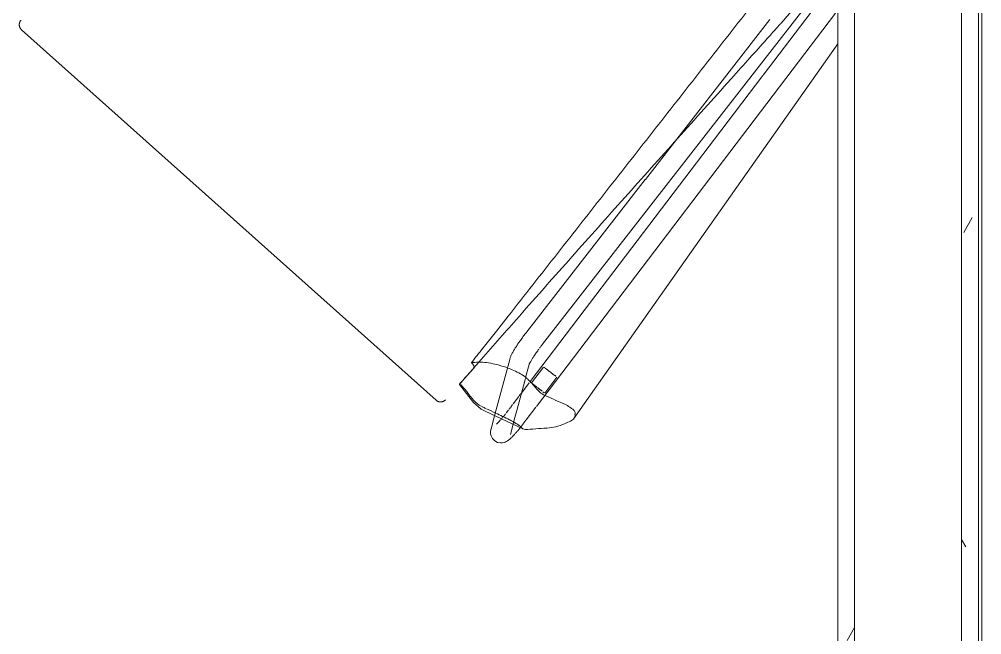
# Model space of a CAD drawing. Header units: inches. Extents: x -610 to 219, y 1022 to 1725.
# Drawn here: x -224.71 to -188.78, y 1358.09 to 1381.05 of the extents above; entities that cross this region are included whole.
import ezdxf

# ---------------------------------------------------------------- set-up
doc = ezdxf.new("R2010")
doc.units = ezdxf.units.IN
doc.header["$MEASUREMENT"] = 0
for name, color, linetype, lineweight in [('A-WALL', 113, 'Continuous', 18), ('A-WALL-PATT', 111, 'Continuous', 18), ('I-FURN', 30, 'Continuous', 9), ('I-WALL', 2, 'Continuous', 18)]:
    doc.layers.add(name, color=color, linetype=linetype, lineweight=lineweight)
pattern_1 = [(0, (0, 0), (15.36, 3.84), [0.634, -10.886, 0.634, -10.886, -61.44]), (0, (0, 0), (15.36, 3.84), [-23.04, 0.634, -22.406, 0.634, -10.886, -26.88]), (0, (0, 0), (15.36, 3.84), [-57.6, 0.634, -7.046, 0.634, -18.566]), (120, (5.76, 1.92), (-11.005538, 11.38215), [0.634, -10.886, 0.634, -10.886, -61.44]), (120, (5.76, 1.92), (-11.005538, 11.38215), [-23.04, 0.634, -22.406, 0.634, -10.886, -26.88]), (120, (5.76, 1.92), (-11.005538, 11.38215), [-57.6, 0.634, -7.046, 0.634, -18.566]), (240, (7.68, 9.6), (-4.354462, -15.22215), [0.634, -10.886, 0.634, -10.886, -61.44]), (240, (7.68, 9.6), (-4.354462, -15.22215), [-23.04, 0.634, -22.406, 0.634, -10.886, -26.88]), (240, (7.68, 9.6), (-4.354462, -15.22215), [-57.6, 0.634, -7.046, 0.634, -18.566])]

# ---------------------------------------------------------------- blocks, each defined once
blk = doc.blocks.new('HighTower_SelectRecliner - HighTower_SelectRecliner-4596768-FIRST FLOOR POWER _ SIGNAL')
at = {"layer": 'I-FURN'}
for p, q in [((10.375, 15.905), (-10.375, 15.905)), ((-12.384, 14.88), (-12.619, 15.346)), ((-12.01, 14.997), (-13.495, 14.541)), ((-13.288, 15.007), (-13.112, 14.658)), ((-12.643, 15.069), (-12.644, 15.068)), ((-12.644, 15.068), (-12.644, 15.064)), ((-12.366, 14.844), (-12.384, 14.88)), ((-12.109, 14.335), (-12.362, 14.837)), ((-10.625, 14.886), (-11.471, 15.032)), ((-10.625, 14.745), (-10.625, 14.082)), ((-13.395, 14.555), (-13.393, 14.524)), ((-13.385, 14.42), (-13.37, 14.228)), ((-13.105, 14.645), (-13.044, 14.523)), ((-13.037, 14.51), (-12.833, 14.105)), ((-12.629, 14.372), (-12.638, 14.479)), ((-13.369, 14.213), (-13.323, 13.622)), ((-12.826, 14.091), (-12.788, 14.017)), ((-12.786, 14.013), (-12.314, 13.078)), ((-12.62, 14.259), (-12.626, 14.333)), ((-12.61, 14.128), (-12.619, 14.24)), ((-12.581, 13.753), (-12.607, 14.094)), ((-11.981, 14.083), (-12.107, 14.332)), ((-11.404, 12.939), (-11.979, 14.078)), ((-10.625, 14.082), (-10.625, 14.065)), ((-10.625, 14.065), (-10.625, 14.047)), ((-12.573, 13.659), (-12.578, 13.722)), ((-13.319, 13.581), (-11.874, -4.789)), ((-12.568, 13.589), (-12.571, 13.632)), ((-12.53, 13.109), (-12.568, 13.589)), ((-12.698, -3.997), (-14.661, 12.986)), ((-13.165, 12.259), (-13.224, 13.007)), ((-13.224, 13.007), (-13.165, 12.259)), ((-13.131, 13.014), (-13.195, 13.009)), ((-13.172, 13.011), (-13.132, 13.014)), ((-13.1, 13.016), (-13.048, 13.021)), ((-13.047, 13.021), (-13.099, 13.016)), ((-12.953, 13.028), (-13.041, 13.021)), ((-13.029, 13.022), (-12.953, 13.028)), ((-12.876, 13.034), (-12.947, 13.028)), ((-12.945, 13.029), (-12.876, 13.034)), ((-12.761, 13.043), (-12.85, 13.036)), ((-12.85, 13.036), (-12.797, 13.04)), ((-12.676, 13.05), (-12.756, 13.044)), ((-12.755, 13.044), (-12.724, 13.046)), ((-12.716, 13.047), (-12.675, 13.05)), ((-12.631, 13.053), (-12.672, 13.05)), ((-12.652, 13.052), (-12.629, 13.053)), ((-12.598, 13.056), (-12.54, 12.308)), ((-12.54, 12.308), (-12.598, 13.056)), ((-11.603, 1.337), (-12.525, 13.05)), ((-12.298, 13.045), (-12.073, 12.601)), ((-13.073, 12.266), (-13.11, 12.263)), ((-13.11, 12.263), (-13.072, 12.266)), ((-13.065, 12.267), (-12.99, 12.273)), ((-12.991, 12.273), (-13.047, 12.268)), ((-12.98, 12.274), (-12.894, 12.28)), ((-12.894, 12.28), (-12.97, 12.274)), ((-12.885, 12.281), (-12.796, 12.288)), ((-12.807, 12.287), (-12.885, 12.281)), ((-12.788, 12.289), (-12.702, 12.295)), ((-12.734, 12.293), (-12.788, 12.289)), ((-12.694, 12.296), (-12.617, 12.302)), ((-12.665, 12.298), (-12.694, 12.296)), ((-12.616, 12.302), (-12.657, 12.299)), ((-12.596, 12.304), (-12.547, 12.308)), ((-12.546, 12.308), (-12.593, 12.304)), ((-11.945, 11.699), (-10.788, -5.522)), ((-10.714, 4.567), (-11.196, 11.75)), ((-10.206, -2.984), (-10.713, 4.56)), ((-11.4, -1.244), (-11.603, 1.328)), ((-11.037, -5.857), (-11.398, -1.27))]:
    blk.add_line(p, q, dxfattribs=at)
at = {"layer": 'I-FURN', "flags": 128}
for points in [[(-10.625, 15.655), (-10.625, 15.665), (-10.624, 15.675), (-10.623, 15.685), (-10.622, 15.694), (-10.62, 15.704), (-10.618, 15.714), (-10.615, 15.724), (-10.612, 15.733), (-10.609, 15.743), (-10.605, 15.752), (-10.601, 15.761), (-10.597, 15.77), (-10.592, 15.779), (-10.587, 15.787), (-10.581, 15.796), (-10.576, 15.804), (-10.569, 15.812), (-10.563, 15.819), (-10.556, 15.827), (-10.549, 15.834), (-10.542, 15.841), (-10.534, 15.847), (-10.526, 15.854), (-10.518, 15.859), (-10.51, 15.865), (-10.502, 15.87), (-10.493, 15.875), (-10.484, 15.88), (-10.475, 15.884), (-10.466, 15.888), (-10.456, 15.891), (-10.447, 15.894), (-10.437, 15.897), (-10.427, 15.899), (-10.417, 15.901), (-10.408, 15.902), (-10.398, 15.904), (-10.388, 15.904), (-10.378, 15.905), (-10.375, 15.905)], [(10.375, 15.905), (10.385, 15.904), (10.395, 15.904), (10.405, 15.903), (10.415, 15.901), (10.425, 15.9), (10.434, 15.897), (10.444, 15.895), (10.454, 15.892), (10.463, 15.889), (10.472, 15.885), (10.481, 15.881), (10.49, 15.876), (10.499, 15.872), (10.508, 15.866), (10.516, 15.861), (10.524, 15.855), (10.532, 15.849), (10.54, 15.843), (10.547, 15.836), (10.554, 15.829), (10.561, 15.821), (10.568, 15.814), (10.574, 15.806), (10.58, 15.798), (10.585, 15.79), (10.591, 15.781), (10.595, 15.772), (10.6, 15.764), (10.604, 15.754), (10.608, 15.745), (10.611, 15.736), (10.615, 15.726), (10.617, 15.717), (10.619, 15.707), (10.621, 15.697), (10.623, 15.687), (10.624, 15.677), (10.625, 15.667), (10.625, 15.657), (10.625, 15.655)], [(-13.01, 15.578), (-13.131, 15.549), (-13.221, 15.496), (-13.277, 15.44), (-13.312, 15.393), (-13.335, 15.353), (-13.349, 15.319), (-13.36, 15.29), (-13.368, 15.263), (-13.374, 15.239), (-13.379, 15.216), (-13.383, 15.194), (-13.387, 15.172), (-13.39, 15.15), (-13.392, 15.128), (-13.395, 15.105), (-13.397, 15.082), (-13.398, 15.059), (-13.4, 15.036), (-13.401, 15.011), (-13.402, 14.986), (-13.403, 14.961), (-13.403, 14.935), (-13.404, 14.909), (-13.404, 14.882), (-13.404, 14.854), (-13.404, 14.826), (-13.404, 14.797), (-13.403, 14.768), (-13.402, 14.739), (-13.402, 14.709), (-13.401, 14.679), (-13.399, 14.648), (-13.398, 14.617), (-13.396, 14.586)], [(-13.01, 15.578), (-12.887, 15.568), (-12.79, 15.529), (-12.725, 15.484), (-12.683, 15.442), (-12.655, 15.406), (-12.635, 15.375), (-12.62, 15.348), (-12.619, 15.346)], [(-12.653, 14.928), (-12.654, 14.908), (-12.654, 14.886), (-12.654, 14.864), (-12.654, 14.841), (-12.654, 14.818), (-12.654, 14.794)], [(-12.654, 14.794), (-12.653, 14.769), (-12.652, 14.743), (-12.651, 14.717), (-12.65, 14.691), (-12.649, 14.664), (-12.648, 14.637), (-12.646, 14.609), (-12.645, 14.582), (-12.643, 14.554)], [(-12.644, 15.064), (-12.645, 15.058), (-12.646, 15.049), (-12.647, 15.039), (-12.649, 15.027), (-12.65, 15.014), (-12.651, 14.999), (-12.651, 14.983), (-12.652, 14.966), (-12.653, 14.947), (-12.653, 14.928)], [(-11.471, 15.032), (-11.847, 15.035), (-12.01, 14.997)], [(-11.347, 14.965), (-11.224, 14.942), (-11.102, 14.919)], [(-13.393, 14.522), (-13.391, 14.492), (-13.388, 14.46), (-13.386, 14.429), (-13.385, 14.42)], [(-12.641, 14.526), (-12.639, 14.498), (-12.638, 14.479)], [(-14.633, 13.147), (-14.612, 13.195), (-14.591, 13.243)], [(-11.404, 12.939), (-11.391, 12.912), (-11.38, 12.885), (-11.37, 12.86), (-11.361, 12.834), (-11.353, 12.809), (-11.345, 12.783), (-11.337, 12.756), (-11.33, 12.729), (-11.323, 12.701), (-11.316, 12.672), (-11.31, 12.643), (-11.303, 12.612), (-11.297, 12.581), (-11.291, 12.549), (-11.285, 12.516), (-11.279, 12.482), (-11.273, 12.447), (-11.268, 12.411), (-11.262, 12.375), (-11.257, 12.338), (-11.251, 12.301), (-11.246, 12.262), (-11.241, 12.223)], [(-10.375, 13.2), (-10.332, 12.484), (-10.289, 11.768)], [(-12.075, 12.606), (-12.075, 12.604), (-12.073, 12.599), (-12.07, 12.591), (-12.067, 12.58), (-12.063, 12.567), (-12.059, 12.552), (-12.055, 12.535), (-12.05, 12.516), (-12.045, 12.495)], [(-12.045, 12.495), (-12.041, 12.473), (-12.036, 12.449), (-12.031, 12.424), (-12.026, 12.398), (-12.021, 12.37), (-12.016, 12.341), (-12.011, 12.311), (-12.006, 12.28), (-12.002, 12.249), (-11.997, 12.216), (-11.992, 12.182), (-11.988, 12.148), (-11.983, 12.113), (-11.979, 12.077), (-11.975, 12.041), (-11.971, 12.004), (-11.967, 11.967), (-11.963, 11.93)], [(-11.241, 12.223), (-11.237, 12.184), (-11.232, 12.144), (-11.227, 12.104), (-11.223, 12.063), (-11.219, 12.022), (-11.215, 11.981), (-11.211, 11.94), (-11.208, 11.898), (-11.204, 11.856), (-11.201, 11.815), (-11.198, 11.773), (-11.196, 11.75)], [(-11.96, 11.892), (-11.956, 11.854), (-11.954, 11.819)], [(-11.953, 11.816), (-11.95, 11.778), (-11.947, 11.74)], [(-11.947, 11.74), (-11.945, 11.702), (-11.945, 11.699)]]:
    blk.add_lwpolyline(points, dxfattribs=at)
at = {"layer": 'I-FURN'}
for centre, major_axis, ratio, start_param, end_param in [((-20.215, 11.141), (9.972, 3.082), 0.082583, 6.061899, 6.066887), ((-12.343, 17.081), (-14.348, 2.052), 0.277704, 1.57322, 1.583763), ((17.477, 24.547), (32.349, 11.199), 0.214106, 3.219797, 3.228021)]:
    blk.add_ellipse(centre, major_axis=major_axis, ratio=ratio, start_param=start_param, end_param=end_param, dxfattribs=at)
for points, knots in [([(-12.899, 14.623), (-12.717, 14.676), (-12.412, 14.765), (-12.107, 14.855), (-11.983, 14.891)], [-1, -1, -1, -1, -0.5, -0.1588835, -0.1588835, -0.1588835, -0.1588835]), ([(-11.102, 14.919), (-11.042, 14.908), (-10.926, 14.888), (-10.783, 14.868), (-10.71, 14.861), (-10.685, 14.859)], [-1, -1, -1, -1, -0.7, -0.4, -0.2, -0.2, -0.2, -0.2]), ([(-13.323, 14.544), (-13.318, 14.544), (-13.305, 14.545), (-13.281, 14.548), (-13.238, 14.553), (-13.191, 14.56), (-13.142, 14.569), (-13.101, 14.576), (-13.046, 14.588), (-12.975, 14.604), (-12.925, 14.616), (-12.899, 14.623)], [-0.7456087, -0.7456087, -0.7456087, -0.7456087, -0.7, -0.625, -0.55, -0.4, -0.35, -0.3, -0.2, -0.1, 0, 0, 0, 0]), ([(-10.601, -0.253), (-10.601, -0.221), (-10.598, 0.798), (-10.592, 2.804), (-10.587, 5.762), (-10.588, 8.72), (-10.597, 11.395), (-10.61, 13.081), (-10.615, 13.783)], [0.2810105, 0.2810105, 0.2810105, 0.2810105, 0.2857143, 0.4285714, 0.5714286, 0.7142857, 0.8571429, 0.9591545, 0.9591545, 0.9591545, 0.9591545]), ([(-14.083, 12.811), (-14.12, 12.801), (-14.173, 12.789), (-14.238, 12.777), (-14.284, 12.77), (-14.327, 12.765), (-14.38, 12.76), (-14.445, 12.759), (-14.508, 12.768), (-14.535, 12.783), (-14.544, 12.792)], [-1, -1, -1, -1, -0.85, -0.775, -0.7, -0.625, -0.55, -0.4, -0.2, 0, 0, 0, 0]), ([(-10.289, 11.768), (-10.227, 10.781), (-10.104, 8.807), (-9.916, 5.846), (-9.727, 2.885), (-9.537, -0.076), (-9.397, -2.248), (-9.32, -3.432), (-9.307, -3.63)], [0, 0, 0, 0, 0.1428571, 0.2857143, 0.4285714, 0.5714286, 0.7142857, 0.7428954, 0.7428954, 0.7428954, 0.7428954])]:
    blk.add_open_spline(points, degree=3, knots=knots, dxfattribs=at)
for points in [[(-11.96, 14.897), (-11.913, 14.912), (-11.865, 14.926), (-11.817, 14.94)], [(-11.81, 14.942), (-11.735, 14.964), (-11.58, 14.99), (-11.423, 14.979), (-11.347, 14.965)], [(-10.66, 14.857), (-10.647, 14.856), (-10.635, 14.855), (-10.624, 14.854)], [(-10.625, 14.859), (-10.625, 14.878), (-10.625, 14.887), (-10.625, 14.885)], [(-10.625, 14.885), (-10.625, 14.884), (-10.625, 14.877), (-10.625, 14.849)], [(-10.619, 14.854), (-10.621, 14.855), (-10.624, 14.857), (-10.625, 14.859), (-10.625, 14.859)], [(-10.625, 14.849), (-10.625, 14.827), (-10.625, 14.795), (-10.625, 14.752)], [(-10.621, 14.762), (-10.621, 14.793), (-10.62, 14.824), (-10.619, 14.854)], [(-10.621, 14.627), (-10.621, 14.665), (-10.621, 14.703), (-10.621, 14.741)], [(-14.213, 13.854), (-14.118, 13.953), (-13.927, 14.15), (-13.735, 14.348), (-13.639, 14.447)], [(-13.639, 14.447), (-13.597, 14.49), (-13.554, 14.52), (-13.51, 14.537)], [(-13.51, 14.537), (-13.505, 14.538), (-13.5, 14.54), (-13.495, 14.541)], [(-13.491, 14.543), (-13.453, 14.554), (-13.414, 14.555), (-13.374, 14.546)], [(-13.374, 14.546), (-13.367, 14.544), (-13.355, 14.543), (-13.338, 14.543)], [(-10.618, 14.04), (-10.619, 14.236), (-10.62, 14.431), (-10.621, 14.627)], [(-10.625, 14.047), (-10.625, 14.04), (-10.606, 14.025), (-10.53, 13.998), (-10.458, 13.982), (-10.42, 13.975)], [(-10.616, 13.807), (-10.616, 13.88), (-10.617, 13.953), (-10.617, 14.025)], [(-14.591, 13.243), (-14.532, 13.377), (-14.41, 13.613), (-14.28, 13.785), (-14.213, 13.854)], [(-10.591, 13.803), (-10.645, 13.753), (-10.774, 13.648), (-10.949, 13.535), (-11.047, 13.476)], [(-10.43, 13.968), (-10.456, 13.943), (-10.509, 13.892), (-10.563, 13.833), (-10.591, 13.803)], [(-10.42, 13.975), (-10.42, 13.963), (-10.418, 13.94), (-10.417, 13.916), (-10.416, 13.905)], [(-10.416, 13.905), (-10.41, 13.787), (-10.396, 13.552), (-10.382, 13.318), (-10.375, 13.2)], [(-11.047, 13.476), (-11.121, 13.432), (-11.282, 13.346), (-11.467, 13.267), (-11.566, 13.23)], [(-14.585, 12.841), (-14.627, 12.881), (-14.677, 12.971), (-14.659, 13.084), (-14.633, 13.147)], [(-13.339, 13.051), (-13.463, 13.01), (-13.712, 12.929), (-13.96, 12.85), (-14.083, 12.811)], [(-12.878, 13.092), (-12.955, 13.103), (-13.112, 13.107), (-13.266, 13.075), (-13.339, 13.051)], [(-12.059, 13.072), (-12.098, 13.062), (-12.186, 13.047), (-12.351, 13.04), (-12.535, 13.048), (-12.662, 13.061), (-12.727, 13.071)], [(-11.566, 13.23), (-11.639, 13.2), (-11.793, 13.145), (-11.967, 13.095), (-12.059, 13.072)], [(-10.604, -1.303), (-10.603, -0.957), (-10.602, -0.61), (-10.601, -0.263)], [(-10.607, -2.227), (-10.606, -1.919), (-10.605, -1.611), (-10.604, -1.303)], [(-10.608, -2.547), (-10.607, -2.441), (-10.607, -2.335), (-10.607, -2.229)], [(-10.609, -3.115), (-10.609, -2.926), (-10.608, -2.737), (-10.608, -2.547)], [(-10.617, -6.075), (-10.615, -5.091), (-10.612, -4.106), (-10.609, -3.121)]]:
    blk.add_open_spline(points, degree=3, dxfattribs=at)

msp = doc.modelspace()

# ---------------------------------------------------------------- hatches: boundary and pattern name
at = {"layer": 'A-WALL-PATT', "lineweight": 9}
h = msp.add_hatch(dxfattribs=at)
h.set_pattern_fill('FP_1', color=256, style=0, pattern_type=2)
h.set_pattern_definition(pattern_1)
h.paths.add_polyline_path([(-188.906, 1188.286), (-188.906, 1220.975), (-189.531, 1220.975), (-189.531, 1188.286)], flags=0)
h.paths.add_polyline_path([(-189.531, 1260.975), (-188.906, 1260.975), (-188.906, 1431.161), (-189.531, 1431.161), (-189.531, 1272.554)], flags=0)
h = msp.add_hatch(dxfattribs=at)
h.set_pattern_fill('FP_1', color=256, style=0, pattern_type=2)
h.set_pattern_definition(pattern_1)
h.paths.add_polyline_path([(-193.531, 1188.286), (-193.531, 1220.975), (-194.156, 1220.975), (-194.156, 1188.286)], flags=0)
h.paths.add_polyline_path([(-193.531, 1260.975), (-193.531, 1263.036), (-194.156, 1263.036), (-194.156, 1260.975)], flags=0)
h.paths.add_polyline_path([(-193.531, 1265.536), (-193.531, 1430.536), (-194.156, 1430.536), (-194.156, 1265.536)], flags=0)

# ---------------------------------------------------------------- linework, layer by layer
at = {"layer": 'A-WALL'}
for p, q in [((-193.531, 1265.536), (-193.531, 1431.161)), ((-189.531, 1260.975), (-189.531, 1431.161)), ((-188.906, 1260.975), (-188.906, 1431.161))]:
    msp.add_line(p, q, dxfattribs=at)
at = {"layer": 'I-WALL'}
for p, q in [((-194.156, 1430.536), (-194.156, 1266.161)), ((-188.781, 1260.975), (-188.781, 1430.536))]:
    msp.add_line(p, q, dxfattribs=at)

# ---------------------------------------------------------------- block references
at = {"layer": 'I-FURN', "rotation": 138.2391080845948}
msp.add_blockref('HighTower_SelectRecliner - HighTower_SelectRecliner-4596768-FIRST FLOOR POWER _ SIGNAL', (-206.29, 1385.613), dxfattribs=at)

doc.saveas('drawing.dxf')
